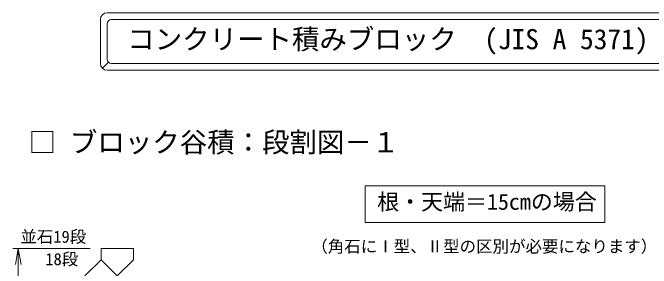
# Model space of a CAD drawing. Units: millimetres, scale not verified. Extents: x 5685 to 21727, y 2850 to 8063.
# Drawn here: x 9817 to 12142, y 7131 to 8063 of the extents above; entities that cross this region are included whole.
import ezdxf
from ezdxf.enums import TextEntityAlignment as Align

# ---------------------------------------------------------------- set-up
doc = ezdxf.new("R2010")
doc.units = ezdxf.units.MM
doc.header["$LTSCALE"] = 20
doc.layers.add('0_2', color=4, linetype='Continuous', lineweight=18)
doc.styles.add('ＭＳ ゴシック-5.0-0.0', font='')
doc.styles.get('ＭＳ ゴシック-5.0-0.0').set_extended_font_data('ＭＳ ゴシック-5.0-0.0')

msp = doc.modelspace()

# ---------------------------------------------------------------- linework, layer by layer
at = {"layer": '0_2'}
for p, q in [((10161.05, 8063.04), (12513.65, 8063.04)), ((10136.05, 7878.04), (10136.05, 8038.04)), ((10161.05, 7893.04), (10161.05, 8023.04)), ((10176.05, 8038.04), (12498.65, 8038.04)), ((10165.44, 7882.43), (10143.37, 7860.36)), ((10176.05, 7878.04), (12498.65, 7878.04)), ((10161.05, 7853.04), (12513.65, 7853.04)), ((11099.68, 7431.36), (11973.09, 7431.36)), ((11099.68, 7298.16), (11099.68, 7431.36)), ((11973.09, 7431.36), (11973.09, 7298.16)), ((11973.09, 7298.16), (11099.68, 7298.16)), ((9816.81, 7203.53), (10098.67, 7203.53)), ((9836.81, 7203.53), (9826.4, 7144.45)), ((9836.81, 7203.53), (9847.23, 7144.45)), ((9836.81, 7203.53), (9836.81, 5567.66)), ((10138.67, 7161.86), (10138.67, 7203.53)), ((10138.67, 7203.53), (10256.48, 7203.53)), ((10256.48, 7161.86), (10256.48, 7203.53)), ((10079.75, 7102.94), (10138.67, 7161.86)), ((10138.67, 7161.86), (10217.28, 7083.25)), ((10197.6, 7102.98), (10256.48, 7161.86))]:
    msp.add_line(p, q, dxfattribs=at)
for centre, radius, start, end in [((10161.05, 8038.04), 25, 90, 180), ((10176.05, 8023.04), 15, 90, 180), ((10176.05, 7893.04), 15, 180, 270), ((10161.05, 7878.04), 25, 180, 270)]:
    msp.add_arc(centre, radius, start, end, dxfattribs=at)

# ---------------------------------------------------------------- texts
at = {"layer": '0_2', "color": 7, "style": 'ＭＳ ゴシック-5.0-0.0'}
for s, height, p in [('コンクリート積みブロック\u3000(JIS A 5371)', 73.31, (10233.7, 7908.06)), ('□ ブロック谷積：段割図－１', 73.31, (9874.95, 7532.05)), ('根・天端＝15cmの場合', 58.65, (11144.06, 7326.69)), ('並石19段', 43.99, (9844.49, 7211.02)), ('（角石にⅠ型、Ⅱ型の区別が必要になります）', 43.99, (10904.12, 7175.72)), ('18段', 43.99, (9935.46, 7129.18))]:
    msp.add_text(s, height=height, dxfattribs=at).set_placement(p, align=Align.BOTTOM_LEFT)

doc.saveas('drawing.dxf')
